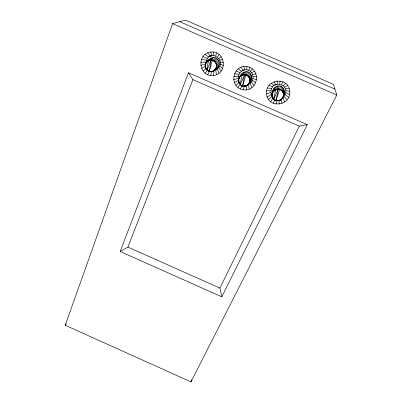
<?xml version="1.0" encoding="UTF-8"?>
<svg xmlns="http://www.w3.org/2000/svg" width="402" height="402" viewBox="0 0 402 402"><rect width="100%" height="100%" fill="white"/><g stroke="black" fill="none" stroke-linecap="round" stroke-linejoin="round"><path stroke-width="0.6" d="M213.552 75.551C228.321 73.677 225.371 50.049 210.542 52.024C195.92 54.014 198.854 77.385 213.552 75.551L213.97 70.516C231.512 64.184 208.357 44.421 205.844 63.516M244.004 86.169C251.572 84.531 242.351 87.485 241.446 85.284C236.461 82.586 238.979 74.249 244.572 74.591C259.109 78.34 241.195 94.535 238.713 80.832M248.793 83.983C255.27 81.32 253.883 70.591 246.838 69.847L246.863 66.521C232.1 64.335 228.517 87.671 243.371 89.817C258.19 92.088 261.808 68.606 246.863 66.521M240.295 84.551L241.853 74.933L243.733 72.249C253.441 68.853 253.717 82.897 246.627 85.51M238.783 79.616C236.964 74.677 241.617 68.988 246.838 69.847M213.889 57.536C206.01 61.164 217.598 59.818 216.371 65.325C216.959 69.591 211.879 73.149 208.166 70.777C197.945 62.988 216.995 53.526 216.472 66.722C216.045 71.134 210.085 73.32 207.01 70.043C210.482 73.857 215.949 70.38 218.236 66.858C220.909 63.375 218.366 57.602 213.889 57.536C210.537 57.777 206.628 60.697 205.749 63.586M280.073 100.083C280.385 101.033 274.857 100.801 278.762 100.505C282.5 99.872 284.742 95.239 282.717 91.978C277.631 84.103 266.878 94.902 274.767 99.942C282.923 104.48 287.762 90.008 278.244 89.108C271.074 88.274 269.978 100.379 277.405 100.606M216.331 66.712C218.542 62.069 210.281 57.23 207.301 61.375M246.361 89.857L246.501 85.269M266.491 93.983C264.807 79.088 288.5 75.862 289.802 91.269C291.274 105.977 267.963 109.148 266.491 93.983L270.968 92.38C271.028 77.516 293.4 85.445 283.34 96.787M238.507 80.822C238.471 77.35 240.974 74.139 243.733 72.249M247.773 84.782C251.165 82.49 248.391 78.114 251.536 75.651M211.02 59.978L209.372 71.521M239.366 83.5C235.868 76.857 242.974 76.32 245.039 71.802M241.446 85.284L242.637 86.023L244.612 74.355L246.406 71.687M279.023 85.882L278.219 89.395L273.772 99.023C269.712 95.55 272.918 85.616 279.023 85.882C286.33 86.395 285.611 97.616 280.169 100.259M273.39 89.37C272.993 91.561 271.089 94.817 272.395 96.741M272.903 91.616L272.963 90.696M207.01 70.043L208.357 60.345L211.256 58.114M279.651 84.124L280.124 80.988M249.808 81.294L250.019 79.897L251.793 77.018M215.231 57.752C213.372 60.451 211.246 60.325 208.422 60.627C210.105 60.345 210.814 58.466 212.537 57.657M283.41 96.148L282.958 97.224M283.611 95.028L283.817 93.907M284.36 91.199C283.591 93.359 284.164 97.063 282.229 98.395M283.49 94.555C284.113 93.656 283.259 91.103 284.129 89.837M276.089 104.088L276.747 100.58M273.772 99.023L276.3 86.43M283.576 88.576L282.717 91.978M274.832 99.842L276.003 100.56L278.219 89.395L279.571 89.545L280.39 86.108M215.814 56.069L216.447 52.848M281.887 90.912L282.737 87.495M280.817 90.083L281.651 86.656M243.371 89.817L244.336 85.817M273.39 91.566C275.677 88.948 277.877 90.561 277.631 85.993M209.196 59.903C205.05 61.436 203.799 67.069 206.97 70.104M205.397 64.918C205.357 62.752 207.447 60.546 209.658 59.973M209.392 71.31L212.336 60.27M219.276 64.29L216.633 66.712L216.201 68.109L215.311 69.239M275.988 84.732L276.4 84.264L275.606 84.857L274.817 84.827L274.893 84.566M275.104 87.169L274.219 90.324L273.199 91.349L272.672 92.741M275.606 84.857L275.682 84.601M190.975 381.9L336.775 94.993L333.444 84.355L185.412 20.1L172.579 23.658L65.224 325.263L190.975 381.9L191.659 379.498M275.209 84.892L275.285 84.631M274.114 88.169L273.219 91.395M272.074 94.822L272.712 92.626M242.677 85.822L245.984 74.636L247.763 71.908M210.598 75.526L211.753 71.616M251.712 78.415C245.622 89.551 253.18 78.29 248.431 76.013L250.109 73.3M250.089 81.284L249.637 82.671M271.074 93.882L271.39 94.822M276.068 100.379L279.571 89.545M283.963 93.465L284.249 92.581M248.687 70.37L249.783 67.345M120.178 251.506L188.493 72.802L307.294 124.65L221.834 296.832L120.178 251.506L127.926 247.109L192.875 79.641L188.493 72.802M207.09 69.953L211.01 60.134L209.698 60.255M273.199 103.259L274.782 99.4M240.381 84.465L244.562 74.742L245.903 74.888L248.32 76.144L250.019 79.897M240.496 88.998L242.27 85.229M221.834 296.832L219.909 288.093L299.334 126.122L307.294 124.65M207.744 74.712L209.427 71.556M211.532 55.622L211.723 55.27L211.02 56.099M218.904 65.642L214.397 70.234M281.511 84.656L283.063 81.822M251.315 79.752L248.954 83.902L248.722 83.797M246.738 85.686L247.964 84.933L248.808 83.445M239.16 78.144L239.677 76.787L242.567 73.003M241.607 74.013L238.969 78.028M244.104 69.646L243.295 70.506L242.14 70.601M213.573 60.813L216.487 58.3M217.462 57.069L219.05 54.421M250.964 74.385L249.064 77.325L247.145 75.425L249.019 72.455M270.647 101.711L273.275 97.802M65.224 325.263L66.31 323.726M243.295 70.506L243.788 70.069L243.627 70.29M237.939 87.45L240.431 84.118M205.186 73.164L207.482 70.385M250.335 71.37L252.381 68.923M214.653 61.642L217.582 59.139M249.647 81.958L250.612 80.958M276.33 84.52L276.616 84.229M268.586 99.55L272.295 95.932L271.395 94.249L270.968 92.38M283.526 93.078L283.264 93.214M218.236 66.858L215.517 69.355M209.357 71.511C211.07 71.943 213.145 71.742 214.351 70.32M283.159 85.651L285.666 83.395M219.321 62.883L216.371 65.325M235.863 85.279L238.944 82.556M219.04 61.506L216.095 63.968M218.447 60.23L215.507 62.712M203.085 70.988L206.362 68.355M218.809 58.476L221.17 56.647M240.783 75.958C241.748 74.501 244.24 74.058 246.009 74.581L243.195 74.576L241.853 74.983M210.698 56.315L211.266 55.918L210.331 56.446L209.201 56.265L210.939 56.134M207.186 61.174L209.678 59.878L211.07 59.747L212.382 60.129M216.552 68.375L217.306 67.873M267.174 96.917L271.395 94.249M239.542 83.41L238.974 82.174M251.667 72.777L254.481 71.139M234.406 82.631L238.396 80.37M283.651 95.902L283.385 95.917M201.593 68.325L205.291 66.446M284.48 87.053L287.742 85.606M249.763 78.516L249.185 77.239M241.878 75.084L243.195 74.576M276.842 89.35L275.541 89.852L278.219 89.395L276.867 89.5M275.491 89.721L276.827 89.219M275.455 89.616L278.259 89.003L280.948 89.857M208.357 60.345L209.678 59.878M243.079 70.41L243.451 70.285M243.2 74.47L240.657 75.752L239.838 76.953M276.822 89.113C276.305 89.455 273.948 89.681 274.365 90.581M233.673 79.676L238.436 78.204M208.372 60.496L209.668 60.104M219.753 60.199L222.658 59.36M200.804 65.355L205.849 64.008M252.592 74.491L255.933 73.837M244.562 74.742L241.929 75.219L244.562 74.742L243.205 74.702M285.375 88.757L289.154 88.294M216.251 68.104L215.969 68.044M266.596 90.947L271.038 90.445M244.004 86.043L245.426 86.144M233.713 76.621L238.466 76.254M200.774 62.27L205.839 62.044M205.276 64.888L205.367 66.3M220.241 62.109L223.422 62.375M279.666 89.234L278.244 89.108L279.651 89.289M278.229 89.244L279.616 89.4M253.044 76.39L256.637 76.832M267.486 88.013L271.611 88.576M273.616 99.148L274.722 100.003M285.792 90.646L289.802 91.269M234.527 73.656L238.989 74.37M242.632 86.013L244.019 86.254M276.003 100.565L277.4 100.807M201.518 59.28L206.316 60.144M245.949 74.742L244.587 74.455C247.537 74.395 249.928 77.033 250.124 79.872M244.572 74.591L245.903 74.888M202.98 56.592L207.256 58.436M236.069 70.998L239.979 72.682M269.104 85.38L272.646 86.907M179.679 21.688L334.931 89.108M172.579 23.658L336.775 94.993M192.875 79.641L299.334 126.122M285.701 92.591L289.646 94.324M252.994 78.35L256.551 79.918M220.231 64.084L223.401 65.486M127.926 247.109L219.909 288.093M205.075 54.391L208.588 57.039M213.708 60.586L215.723 62.566L216.623 65.285M240.235 84.606L241.351 85.46M280.968 89.802L282.923 91.822M285.108 94.455L288.706 97.254M238.235 68.822L241.356 71.305M252.446 80.229L255.682 82.872M271.345 83.234L274.074 85.546M219.733 65.983L222.607 68.466M284.058 96.113L287.048 99.857M207.653 52.833L210.231 56.054M282.088 90.666L282.958 91.782L283.727 94.505M251.446 81.907L254.099 85.5M240.878 67.29L243.039 70.33M218.778 67.682L221.105 71.124M274.053 81.722L275.797 84.586M282.892 98.018L284.787 101.957M206.141 68.958L205.246 66.305M271.315 94.184L271.476 94.54M210.542 52.024L212.065 55.541M250.054 83.269L251.913 87.626M217.437 69.059L218.989 73.28M243.823 66.501L244.908 69.832M281.164 99.505L282.083 103.414M277.048 80.958L277.697 84.103M248.376 84.219L249.275 89.113M215.794 70.023L216.412 74.787M213.542 52.029L213.97 55.546M279.033 100.033L279.119 104.138"/></g></svg>
